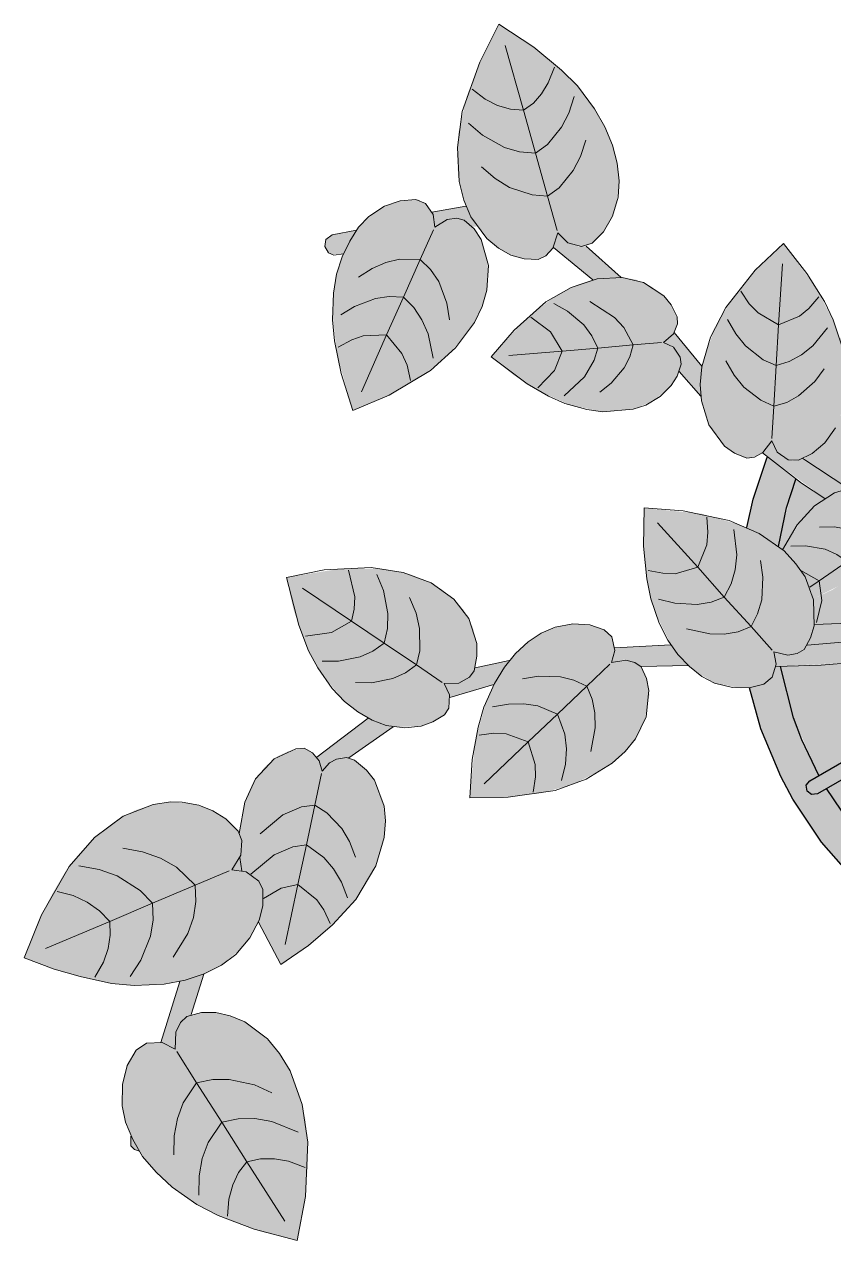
# Model space of a CAD drawing. Header units: centimetres. Extents: x 0 to 879, y -664 to 265.
# Drawn here: x 287.7 to 311.23, y -593.14 to -557.78 of the extents above; entities that cross this region are included whole.
import ezdxf

# ---------------------------------------------------------------- set-up
doc = ezdxf.new("R2010")
doc.units = ezdxf.units.CM
for name, color, linetype, lineweight, true_color in [('VEG-HOJAS', 117, 'Continuous', 18, 0x2e5e38), ('VEG-MACETA', 25, 'Continuous', 25, 0x745440), ('VEG-NERVIOS', 115, 'Continuous', 9, 0x528c5c)]:
    doc.layers.add(name, color=color, linetype=linetype, lineweight=lineweight, true_color=true_color)
doc.layers.add('VEG-RELLENO', color=253, linetype='Continuous', true_color=0x96c896)

# ---------------------------------------------------------------- blocks, each defined once
blk = doc.blocks.new('VEG_Pothos_colgante_PLANTA')
at = {"layer": 'VEG-RELLENO', "true_color": 0x65995e}
h = blk.add_hatch(color=83, dxfattribs=at)
h.dxf.hatch_style = 1
h.paths.add_polyline_path([(-18.5, 16.78), (-17.63, 16.22), (-17.02, 15.74), (-16.68, 15.45), (-16.52, 15.3), (-16.37, 15.15), (-16.09, 14.83), (-15.61, 14.15), (-15.33, 13.62), (-15.14, 13.09), (-15.03, 12.56), (-15.01, 12.07), (-15.11, 11.47), (-15.31, 10.97), (-15.54, 10.65), (-15.87, 10.37), (-16.1, 10.32), (-16.5, 10.43), (-16.79, 10.72), (-16.93, 10.27), (-17.2, 10.01), (-17.44, 9.93), (-17.9, 9.99), (-18.28, 10.13), (-18.62, 10.36), (-18.96, 10.66), (-19.39, 11.34), (-19.58, 11.84), (-19.69, 12.4), (-19.72, 12.99), (-19.68, 13.62), (-19.44, 14.68), (-18.99, 15.84)])
h.paths.add_polyline_path([(-16.63, 15.4), (-16.69, 14.75), (-16.66, 13.94), (-16.53, 13.14), (-16.28, 12.35), (-16.17, 13.17), (-16.2, 13.98), (-16.41, 15.12), (-16.44, 15.22)], flags=0)
at = {"layer": 'VEG-RELLENO', "true_color": 0xced696}
h = blk.add_hatch(color=71, dxfattribs=at)
h.dxf.hatch_style = 1
h.paths.add_polyline_path([(-16.28, 12.35), (-16.53, 13.14), (-16.66, 13.94), (-16.69, 14.75), (-16.63, 15.4), (-16.44, 15.22), (-16.41, 15.12), (-16.2, 13.98), (-16.17, 13.17)])
at = {"layer": 'VEG-RELLENO', "true_color": 0x5e8f58}
h = blk.add_hatch(color=83, dxfattribs=at)
h.dxf.hatch_style = 1
h.paths.add_polyline_path([(-22.75, 5.55), (-23.21, 7.18), (-23.34, 8.38), (-23.28, 9.15), (-23.17, 9.69), (-22.99, 10.18), (-22.76, 10.62), (-22.49, 10.99), (-22.05, 11.35), (-21.6, 11.59), (-21.25, 11.67), (-20.84, 11.68), (-20.64, 11.57), (-20.41, 11.25), (-20.37, 10.88), (-20.01, 11.11), (-19.66, 11.14), (-19.44, 11.05), (-19.15, 10.74), (-18.97, 10.41), (-18.8, 9.63), (-18.89, 8.89), (-19.06, 8.42), (-19.3, 7.96), (-20.04, 7.1), (-20.83, 6.49), (-21.84, 5.93)])
h.paths.add_polyline_path([(-20.85, 9.64), (-21.07, 8.91), (-21.17, 8.16), (-21.19, 7.41), (-21.08, 6.65), (-20.85, 7.38), (-20.75, 8.13), (-20.74, 8.88)], flags=0)
at = {"layer": 'VEG-RELLENO', "true_color": 0x87a96a}
h = blk.add_hatch(color=63, dxfattribs=at)
h.dxf.hatch_style = 1
h.paths.add_polyline_path([(-4.91, 1.28), (-6.11, 1.72), (-6.19, 1.97), (-6.33, 2.1), (-6.58, 2.2), (-6.89, 2.19), (-6.77, 2.43), (-6.76, 2.59), (-4.75, 1.84), (-4.63, 1.72), (-4.59, 1.55), (-4.69, 1.35)])
h.paths.add_polyline_path([(-9.03, 3), (-10.84, 4.32), (-10.57, 4.67), (-10.44, 4.38), (-10.22, 4.18), (-9.95, 4.09), (-9.67, 4.16), (-8.36, 3.3)])
h.paths.add_polyline_path([(-12.63, 5.97), (-13.26, 6.69), (-13.2, 6.97), (-13.29, 7.21), (-13.47, 7.42), (-13.72, 7.53), (-13.41, 7.82), (-12.6, 6.84)])
h.paths.add_polyline_path([(-15.77, 9.35), (-16.92, 10.29), (-16.79, 10.72), (-16.45, 10.41), (-16.18, 10.32), (-15.97, 10.33), (-14.95, 9.42)])
h.paths.add_polyline_path([(-19.28, 10.9), (-19.51, 11.09), (-19.73, 11.14), (-20.06, 11.09), (-20.37, 10.88), (-20.45, 11.32), (-19.46, 11.49), (-19.15, 10.9)])
h.paths.add_polyline_path([(-23.02, 10.11), (-23.38, 10.1), (-23.52, 10.21), (-23.57, 10.4), (-23.5, 10.56), (-23.35, 10.66), (-22.64, 10.8)])
at = {"layer": 'VEG-RELLENO', "true_color": 0xe08e66}
h = blk.add_hatch(color=11, dxfattribs=at)
h.dxf.hatch_style = 1
h.paths.add_polyline_path([(10.89, -3.7), (10.31, -5.09), (9.96, -5.75), (8.99, -7.16), (8.43, -6.26), (8.98, -5.44), (9.32, -5.62), (9.45, -5.6), (9.55, -5.49), (9.53, -5.27), (9.2, -5.06), (9.7, -4.02), (10.08, -2.92), (11.1, -3.02)])
h.paths.add_polyline_path([(8.2, -8.06), (7.97, -8), (8.42, -7.83)])
h.paths.add_polyline_path([(5.09, -10.31), (3.7, -10.89), (2.24, -11.28), (0.75, -11.48), (-0.25, -11.49), (-0.11, -10.96), (-0.1, -10.5), (1.37, -10.41), (2.05, -10.3), (3.38, -9.94), (4.64, -9.42), (5.25, -9.09), (6.29, -8.4), (5.95, -8.72), (5.72, -9.11), (5.59, -9.58), (5.57, -10.06)])
h.paths.add_polyline_path([(-4.72, -10.48), (-6.39, -9.56), (-7.58, -8.65), (-8.65, -7.58), (-9.56, -6.39), (-9.96, -5.75), (-10.62, -4.4), (-10.89, -3.7), (-11.22, -2.51), (-10.89, -2.43), (-10.66, -2.31), (-10.53, -2.13), (-10.45, -1.89), (-10.32, -1.89), (-9.94, -3.38), (-9.7, -4.02), (-9.2, -5.06), (-9.53, -5.27), (-9.57, -5.39), (-9.54, -5.51), (-9.45, -5.6), (-9.32, -5.62), (-8.98, -5.44), (-8.33, -6.39), (-7.89, -6.92), (-6.92, -7.89), (-5.83, -8.73), (-5.25, -9.09), (-4.2, -9.62)])
h.paths.add_polyline_path([(-11.29, 2.15), (-11.11, 2.98), (-10.7, 4.2), (-9.87, 3.56), (-10.14, 2.72), (-10.37, 1.6)])
h.paths.add_polyline_path([(-8.59, 7.64), (-7.58, 8.65), (-6.39, 9.56), (-5.75, 9.96), (-4.53, 10.56), (-4.29, 10.18), (-4.08, 10.08), (-3.82, 10.05), (-3.75, 9.8), (-5.25, 9.09), (-6.39, 8.33), (-7.42, 7.42), (-8.41, 6.28), (-8.44, 6.91)])
h.paths.add_polyline_path([(0, 11.5), (1.5, 11.4), (2.98, 11.11), (3.7, 10.89), (5.09, 10.31), (5.87, 9.88), (6.12, 9.66), (5.7, 8.82), (4.64, 9.42), (3.38, 9.94), (2.05, 10.3), (1.37, 10.41), (0.22, 10.49), (0.21, 10.86), (0.06, 11.01), (-0.08, 11), (-0.19, 10.9), (-0.22, 10.49), (-0.51, 10.48)])
h.paths.add_polyline_path([(7.75, 8.49), (8.65, 7.58), (9.56, 6.39), (10.31, 5.09), (10.62, 4.4), (11.07, 3.12), (10.9, 2.39), (10.95, 1.76), (11.16, 1.23), (11.44, 0.89), (11.07, 0.8), (10.44, 1.08), (10.3, 2.05), (9.94, 3.38), (9.7, 4.02), (9.09, 5.25), (8.73, 5.83), (7.89, 6.92), (6.92, 7.89), (6.19, 8.47), (6.4, 8.88), (6.66, 8.67), (7.01, 8.53), (7.42, 8.47)])
at = {"layer": 'VEG-RELLENO', "true_color": 0xeadcc2}
h = blk.add_hatch(color=254, dxfattribs=at)
h.dxf.hatch_style = 1
h.paths.add_polyline_path([(9.5, -5.23), (9.57, -5.39), (9.53, -5.53), (9.39, -5.62), (9.24, -5.59), (0.9, -0.78), (1.12, -0.39)])
h.paths.add_polyline_path([(0, -0.25), (-0.46, -0.52), (-0.61, -0.35), (-0.68, -0.14), (-0.22, 0.13), (-0.22, 0.66), (0, 0.7), (0.22, 0.66), (0.22, 0.13), (0.68, -0.14), (0.61, -0.35), (0.46, -0.52)])
h.paths.add_polyline_path([(-9.24, -5.59), (-9.41, -5.61), (-9.54, -5.51), (-9.57, -5.34), (-9.46, -5.21), (-1.12, -0.39), (-0.9, -0.78)])
h.paths.add_polyline_path([(-0.22, 10.8), (-0.16, 10.96), (0, 11.02), (0.16, 10.96), (0.22, 10.8), (0.22, 1.17), (-0.22, 1.17)])
at = {"layer": 'VEG-RELLENO', "true_color": 0x6ca464}
h = blk.add_hatch(color=83, dxfattribs=at)
h.dxf.hatch_style = 1
h.paths.add_polyline_path([(-10.23, 10.41), (-9.25, 9.07), (-8.71, 8.01), (-8.5, 7.28), (-8.42, 6.74), (-8.41, 6.22), (-8.48, 5.73), (-8.6, 5.3), (-8.87, 4.81), (-9.2, 4.44), (-9.5, 4.24), (-9.87, 4.09), (-10.09, 4.12), (-10.41, 4.34), (-10.57, 4.67), (-10.83, 4.33), (-11.14, 4.18), (-11.37, 4.18), (-11.75, 4.37), (-12.03, 4.61), (-12.46, 5.27), (-12.63, 5.98), (-12.64, 6.48), (-12.57, 6.99), (-12.19, 8.04), (-11.67, 8.88), (-10.94, 9.75)])
h.paths.add_polyline_path([(-10.13, 5.95), (-10.08, 6.71), (-10.15, 7.45), (-10.31, 8.17), (-10.59, 8.88), (-10.64, 8.12), (-10.56, 7.38), (-10.41, 6.66)], flags=0)
at = {"layer": 'VEG-RELLENO', "true_color": 0x7a5e4a}
h = blk.add_hatch(color=35, dxfattribs=at)
h.dxf.hatch_style = 1
h.paths.add_polyline_path([(10.08, -2.92), (9.7, -4.02), (9.2, -5.06), (6.89, -3.73), (6.65, -2.95), (7.18, -2.69), (6.74, -1.78), (6.26, -1.01), (6.88, -0.78), (7.34, -0.41), (8.08, -0.35), (8, -0.68), (8, -1.01), (8.07, -1.34), (8.27, -1.77), (8.59, -2.17), (9.05, -2.52), (9.45, -2.72)])
h.paths.add_polyline_path([(8.98, -5.44), (8.43, -6.26), (7.81, -5.5), (7.15, -4.95), (7.04, -4.32)])
h.paths.add_polyline_path([(5.83, -8.73), (4.64, -9.42), (4.02, -9.7), (2.72, -10.14), (1.37, -10.41), (-0.1, -10.5), (-0.18, -10.09), (-0.3, -9.81), (-0.48, -9.66), (-0.81, -9.56), (-0.68, -8.16), (0.31, -7.26), (0.82, -7.46), (1.43, -7.61), (2.14, -7.7), (2.88, -7.72), (2.85, -6.96), (2.66, -5.92), (2.46, -5.35), (2.17, -4.79), (3.33, -5.18), (3.95, -6.04), (3.72, -6.29), (3.67, -6.51), (3.77, -7.01), (3.98, -7.41), (4.4, -7.86), (4.87, -8.12), (5.43, -8.31), (6.29, -8.4)])
h.paths.add_polyline_path([(-4.64, -9.42), (-5.83, -8.73), (-6.92, -7.89), (-7.89, -6.92), (-8.33, -6.39), (-8.98, -5.44), (-8.35, -5.07), (-8.24, -5.68), (-7.23, -5.42), (-5.88, -4.86), (-5.15, -4.35), (-4.69, -3.88), (-4.28, -3.22), (-4.1, -2.62), (-2.24, -1.55), (-2.7, -2.12), (-2.97, -2.77), (-3.11, -3.55), (-3.09, -4.38), (-2.9, -5.27), (-2.57, -6.15), (-1.88, -7.38), (-1.28, -8.2), (-1.34, -8.77), (-1.56, -8.65), (-1.9, -8.56), (-2.27, -8.53), (-2.65, -8.59), (-3.05, -8.71), (-3.44, -8.92), (-3.82, -9.22), (-4.2, -9.62)])
h.paths.add_polyline_path([(-9.2, -5.06), (-9.94, -3.38), (-10.32, -1.89), (-7.96, -1.75), (-8.21, -2.36), (-8.37, -3.05), (-8.43, -3.77), (-8.4, -4.6)])
h.paths.add_polyline_path([(-10.3, 2.05), (-9.87, 3.56), (-9.03, 3), (-9.43, 2.69), (-9.73, 2.35), (-10.26, 1.5), (-10.37, 1.6)])
h.paths.add_polyline_path([(-9.63, 4.17), (-9.2, 4.44), (-8.87, 4.81), (-8.55, 5.44), (-8.41, 6.28), (-7.42, 7.42), (-6.92, 7.89), (-5.83, 8.73), (-4.64, 9.42), (-3.75, 9.8), (-3.05, 7.59), (-3.52, 7.65), (-4.14, 7.66), (-5.49, 7.38), (-6.21, 7.12), (-6.04, 6.72), (-5.69, 6.04), (-5.25, 5.36), (-4.83, 4.9), (-4.36, 4.52), (-3.75, 4.21), (-3.03, 4.08), (-2.39, 4.19), (-2.13, 4.33), (-1.85, 4.56), (-1.33, 3.28), (-1.14, 3.15), (-0.91, 3.19), (-0.79, 3.35), (-0.79, 3.53), (-1.57, 5.45), (-1.42, 5.58), (-1.34, 5.74), (-1.35, 6.07), (-1.42, 6.35), (-1.61, 6.71), (-1.83, 6.97), (-2.32, 7.32), (-2.95, 9.23), (-2.37, 9.2), (-1.75, 9.38), (-1.13, 9.77), (-0.51, 10.48), (-0.22, 10.49), (-0.22, 1.17), (-0.6, 1.04), (-0.85, 0.85), (-1.04, 0.6), (-1.16, 0.31), (-1.2, 0), (-1.12, -0.39), (-4.09, -2.11), (-4.21, -1.63), (-4.41, -1.27), (-3.11, -1.07), (-2.99, -0.95), (-2.96, -0.8), (-3, -0.66), (-3.1, -0.56), (-3.3, -0.52), (-5.34, -0.8), (-5.47, -0.56), (-5.64, -0.44), (-6.23, -0.39), (-6.89, -0.61), (-7.22, -0.82), (-7.5, -1.09), (-9.54, -1.27), (-9.33, -0.67), (-8.58, -0.64), (-7.95, -0.51), (-7.38, -0.3), (-6.8, 0.08), (-6.45, 0.45), (-6.22, 0.86), (-6.1, 1.26), (-6.11, 1.72), (-4.91, 1.28), (-4.67, 1.37), (-4.59, 1.58), (-4.64, 1.75), (-4.75, 1.84), (-6.76, 2.59), (-6.85, 2.94), (-7.2, 3.19), (-7.71, 3.33), (-8.36, 3.3), (-9.36, 3.93)])
h.paths.add_polyline_path([(0.22, 10.49), (2.05, 10.3), (3.38, 9.94), (4.64, 9.42), (5.7, 8.82), (4.88, 7.37), (4.63, 7.86), (4.34, 8.26), (3.6, 9.01), (2.38, 9.76), (1.45, 10.17), (1.18, 9.3), (0.99, 8.26), (0.95, 7.52), (1.02, 6.8), (1.19, 6.16), (1.55, 5.47), (1.92, 5.05), (2.44, 4.72), (1.58, 4.25), (0.98, 3.73), (0.58, 3.14), (0.34, 2.52), (0.28, 1.9), (0.41, 1.29), (0.61, 1.09), (0.91, 0.94), (1.45, 0.93), (1.26, 0.49), (1.28, -0.05), (1.21, -0.45), (1.12, -0.39), (1.2, 0), (1.16, 0.31), (1.04, 0.6), (0.85, 0.85), (0.6, 1.04), (0.22, 1.17)])
h.paths.add_polyline_path([(6.19, 8.47), (7.42, 7.42), (7.89, 6.92), (8.73, 5.83), (9.09, 5.25), (9.7, 4.02), (10.14, 2.72), (10.44, 1.08), (9.82, 1.16), (9.17, 1.02), (8.73, 0.7), (8.66, 0.32), (7.82, 0.22), (8.09, 0.8), (8.29, 1.47), (8.4, 2.41), (8.41, 3.3), (8.38, 3.8), (7.32, 3.71), (7.53, 4.83), (6.34, 5.06), (4.59, 5.16), (4.81, 5.39), (5, 5.78), (5.08, 6.55)])
h.paths.add_polyline_path([(0.86, -0.97), (0.06, -1.35), (-0.21, -1.7), (-0.36, -1.34), (-0.64, -1.09), (-0.97, -0.95), (-1.28, -0.99), (-0.9, -0.78), (-0.6, -1.04), (-0.31, -1.16), (0, -1.2), (0.31, -1.16), (0.6, -1.04), (0.9, -0.78), (0.99, -0.83)])
h.paths.add_polyline_path([(0.49, 0.49), (0.68, 0.18), (0.68, -0.14), (0.22, 0.13), (0.22, 0.66)])
h.paths.add_polyline_path([(-0.49, 0.49), (-0.22, 0.66), (-0.22, 0.13), (-0.68, -0.14), (-0.68, 0.18)])
h.paths.add_polyline_path([(-0.18, -0.68), (-0.46, -0.52), (0, -0.25), (0.46, -0.52), (0.18, -0.68)])
at = {"layer": 'VEG-RELLENO', "true_color": 0xced696}
h = blk.add_hatch(color=71, dxfattribs=at)
h.dxf.hatch_style = 1
h.paths.add_polyline_path([(-20.85, 9.64), (-20.74, 8.88), (-20.75, 8.13), (-20.85, 7.38), (-21.08, 6.65), (-21.19, 7.41), (-21.17, 8.16), (-21.07, 8.91)])
at = {"layer": 'VEG-RELLENO', "true_color": 0x63965c}
h = blk.add_hatch(color=83, dxfattribs=at)
h.dxf.hatch_style = 1
h.paths.add_polyline_path([(-18.73, 7.11), (-17.7, 8.24), (-16.85, 8.89), (-16.25, 9.2), (-15.8, 9.35), (-14.92, 9.42), (-14.53, 9.36), (-14.07, 9.16), (-13.71, 8.89), (-13.49, 8.63), (-13.32, 8.28), (-13.31, 8.07), (-13.46, 7.73), (-13.72, 7.53), (-13.4, 7.35), (-13.23, 7.1), (-13.2, 6.9), (-13.32, 6.55), (-13.49, 6.28), (-14.01, 5.83), (-14.6, 5.59), (-15.48, 5.51), (-16.43, 5.71), (-17.38, 6.14), (-18.07, 6.58)])
h.paths.add_polyline_path([(-14.86, 7.5), (-15.49, 7.72), (-16.13, 7.83), (-16.77, 7.87), (-17.43, 7.8), (-16.81, 7.58), (-16.17, 7.47), (-15.52, 7.43)], flags=0)
at = {"layer": 'VEG-RELLENO', "true_color": 0xced696}
h = blk.add_hatch(color=71, dxfattribs=at)
h.dxf.hatch_style = 1
h.paths.add_polyline_path([(-10.13, 5.95), (-10.41, 6.66), (-10.56, 7.38), (-10.64, 8.12), (-10.59, 8.88), (-10.31, 8.17), (-10.15, 7.45), (-10.08, 6.71)])
h = blk.add_hatch(color=71, dxfattribs=at)
h.dxf.hatch_style = 1
h.paths.add_polyline_path([(-15.04, 7.46), (-16.17, 7.47), (-16.81, 7.58), (-17.43, 7.8), (-16.77, 7.87), (-16.13, 7.83), (-15.49, 7.72), (-14.86, 7.5)])
at = {"layer": 'VEG-RELLENO', "true_color": 0x65995e}
h = blk.add_hatch(color=83, dxfattribs=at)
h.dxf.hatch_style = 1
h.paths.add_polyline_path([(-10.26, 1.5), (-9.64, 2.47), (-9.1, 2.96), (-8.51, 3.26), (-7.81, 3.34), (-7.3, 3.23), (-6.85, 2.94), (-6.76, 2.52), (-6.89, 2.19), (-6.58, 2.2), (-6.23, 2.02), (-6.12, 1.76), (-6.09, 1.36), (-6.18, 0.96), (-6.38, 0.55), (-6.7, 0.17), (-7.13, -0.16), (-7.52, -0.36), (-8.11, -0.55), (-8.74, -0.66), (-9.33, -0.67), (-9.36, 0.08), (-8.81, 0.34), (-8.27, 0.67), (-7.58, 1.29), (-8.44, 0.95), (-9.41, 0.27), (-9.68, 0.85)])
at = {"layer": 'VEG-RELLENO', "true_color": 0x689e61}
h = blk.add_hatch(color=83, dxfattribs=at)
h.dxf.hatch_style = 1
h.paths.add_polyline_path([(-14.28, 2.72), (-12.6, 2.55), (-11.46, 2.22), (-10.78, 1.88), (-10.34, 1.58), (-9.98, 1.23), (-9.68, 0.85), (-9.47, 0.46), (-9.33, -0.08), (-9.32, -0.59), (-9.4, -0.95), (-9.58, -1.33), (-9.76, -1.48), (-10.16, -1.57), (-10.51, -1.46), (-10.45, -1.88), (-10.56, -2.2), (-10.72, -2.36), (-11.11, -2.49), (-11.47, -2.52), (-12.23, -2.37), (-12.84, -2), (-13.19, -1.66), (-13.5, -1.26), (-13.98, -0.28), (-14.13, 0.27), (-14.23, 0.86), (-14.3, 1.77)])
h.paths.add_polyline_path([(-11.07, -0.25), (-11.23, 0.48), (-11.51, 1.15), (-11.85, 1.79), (-12.31, 2.38), (-12.15, 1.65), (-11.87, 0.98), (-11.52, 0.34)], flags=0)
at = {"layer": 'VEG-RELLENO', "true_color": 0xced696}
h = blk.add_hatch(color=71, dxfattribs=at)
h.dxf.hatch_style = 1
h.paths.add_polyline_path([(-11.07, -0.25), (-11.52, 0.34), (-11.87, 0.98), (-12.15, 1.65), (-12.31, 2.38), (-11.85, 1.79), (-11.51, 1.15), (-11.23, 0.48)])
h = blk.add_hatch(color=71, dxfattribs=at)
h.dxf.hatch_style = 1
h.paths.add_polyline_path([(-7.58, 1.29), (-8.53, 0.5), (-9.36, 0.08), (-9.41, 0.27), (-8.71, 0.79), (-8.18, 1.08)])
at = {"layer": 'VEG-RELLENO', "true_color": 0x669b5f}
h = blk.add_hatch(color=83, dxfattribs=at)
h.dxf.hatch_style = 1
h.paths.add_polyline_path([(-24.68, 0.7), (-23.02, 0.97), (-21.84, 0.95), (-21.11, 0.8), (-20.62, 0.61), (-20.19, 0.37), (-19.81, 0.07), (-19.52, -0.25), (-19.27, -0.73), (-19.14, -1.22), (-19.14, -1.59), (-19.22, -2.01), (-19.36, -2.2), (-19.72, -2.39), (-20.09, -2.38), (-19.93, -2.76), (-19.96, -3.1), (-20.08, -3.29), (-20.42, -3.5), (-20.76, -3.62), (-21.51, -3.65), (-22.19, -3.45), (-22.6, -3.21), (-22.99, -2.91), (-23.67, -2.08), (-23.96, -1.6), (-24.19, -1.06), (-24.48, -0.21)])
h.paths.add_polyline_path([(-21.27, -1.89), (-21.58, -1.23), (-21.97, -0.64), (-22.44, -0.09), (-22.99, 0.38), (-22.69, -0.28), (-22.29, -0.88), (-21.83, -1.42)], flags=0)
at = {"layer": 'VEG-RELLENO', "true_color": 0xced696}
h = blk.add_hatch(color=71, dxfattribs=at)
h.dxf.hatch_style = 1
h.paths.add_polyline_path([(-21.27, -1.89), (-21.83, -1.42), (-22.29, -0.88), (-22.69, -0.28), (-22.99, 0.38), (-22.44, -0.09), (-21.97, -0.64), (-21.58, -1.23)])
at = {"layer": 'VEG-RELLENO', "true_color": 0x87a96a}
h = blk.add_hatch(color=63, dxfattribs=at)
h.dxf.hatch_style = 1
h.paths.add_polyline_path([(-4.41, -1.27), (-4.59, -1.12), (-4.79, -1.07), (-5.07, -1.09), (-5.33, -1.23), (-5.34, -0.8), (-3.27, -0.51), (-3.1, -0.56), (-2.99, -0.69), (-2.98, -0.92), (-3.14, -1.09)])
h.paths.add_polyline_path([(-7.96, -1.75), (-10.45, -1.89), (-10.51, -1.46), (-10.1, -1.56), (-9.76, -1.48), (-9.54, -1.27), (-7.5, -1.09)])
h.paths.add_polyline_path([(-13, -1.86), (-14.37, -1.89), (-14.55, -1.77), (-14.87, -1.69), (-15.23, -1.77), (-15.14, -1.35), (-13.5, -1.26)])
h.paths.add_polyline_path([(-18.65, -2.41), (-19.93, -2.79), (-20.09, -2.38), (-19.67, -2.37), (-19.36, -2.2), (-19.19, -1.93), (-18.2, -1.71)])
h.paths.add_polyline_path([(-21.58, -3.64), (-22.87, -4.54), (-23.08, -4.54), (-23.39, -4.66), (-23.64, -4.93), (-23.8, -4.52), (-22.3, -3.39)])
h.paths.add_polyline_path([(-27.08, -10.83), (-27.45, -12.01), (-27.71, -12.17), (-27.9, -12.52), (-27.91, -13.01), (-28.33, -12.82), (-27.78, -11.05)])
h.paths.add_polyline_path([(-28.97, -15.98), (-29.1, -15.93), (-29.2, -15.82), (-29.2, -15.54)])
h.paths.add_polyline_path([(-26.27, -7.8), (-26.03, -7.44), (-25.98, -7.83)])
at = {"layer": 'VEG-RELLENO', "true_color": 0x61935a}
h = blk.add_hatch(color=83, dxfattribs=at)
h.dxf.hatch_style = 1
h.paths.add_polyline_path([(-19.35, -5.71), (-19.19, -4.05), (-18.87, -2.9), (-18.54, -2.21), (-18.24, -1.77), (-17.9, -1.39), (-17.52, -1.08), (-17.14, -0.85), (-16.61, -0.68), (-16.11, -0.65), (-15.75, -0.71), (-15.37, -0.86), (-15.22, -1.03), (-15.13, -1.42), (-15.23, -1.77), (-14.81, -1.7), (-14.49, -1.8), (-14.32, -1.96), (-14.18, -2.35), (-14.13, -2.72), (-14.27, -3.48), (-14.62, -4.12), (-14.95, -4.48), (-15.34, -4.8), (-16.33, -5.31), (-17.27, -5.57), (-18.39, -5.71)])
h.paths.add_polyline_path([(-15.67, -3.18), (-16.35, -3.51), (-16.95, -3.93), (-17.5, -4.42), (-17.98, -5), (-17.3, -4.68), (-16.7, -4.25), (-16.15, -3.77)], flags=0)
at = {"layer": 'VEG-RELLENO', "true_color": 0xced696}
h = blk.add_hatch(color=71, dxfattribs=at)
h.dxf.hatch_style = 1
h.paths.add_polyline_path([(-15.67, -3.18), (-16.15, -3.77), (-16.7, -4.25), (-17.3, -4.68), (-17.98, -5), (-17.5, -4.42), (-16.95, -3.93), (-16.35, -3.51)])
at = {"layer": 'VEG-RELLENO', "true_color": 0x6da565}
h = blk.add_hatch(color=83, dxfattribs=at)
h.dxf.hatch_style = 1
h.paths.add_polyline_path([(-24.84, -10.55), (-25.49, -9.32), (-25.36, -8.72), (-25.39, -8.28), (-25.6, -8.02), (-25.98, -7.83), (-26.03, -7.44), (-25.98, -7.04), (-26.05, -6.66), (-25.84, -5.68), (-25.65, -5.27), (-25.32, -4.82), (-24.94, -4.5), (-24.62, -4.35), (-24.23, -4.26), (-24.03, -4.31), (-23.75, -4.58), (-23.64, -4.93), (-23.34, -4.63), (-23.01, -4.53), (-22.78, -4.57), (-22.44, -4.81), (-22.19, -5.09), (-21.87, -5.81), (-21.8, -6.54), (-21.87, -7.03), (-22.02, -7.52), (-22.55, -8.5), (-23.19, -9.25), (-24.04, -10)])
h.paths.add_polyline_path([(-23.6, -6.27), (-23.87, -6.98), (-24.01, -7.71), (-24.07, -8.45), (-24.01, -9.21), (-23.75, -8.5), (-23.6, -7.77), (-23.54, -7.03)], flags=0)
at = {"layer": 'VEG-RELLENO', "true_color": 0x65995e}
h = blk.add_hatch(color=83, dxfattribs=at)
h.dxf.hatch_style = 1
h.paths.add_polyline_path([(-32.3, -10.36), (-31.89, -9.28), (-31.5, -8.52), (-31.13, -7.89), (-30.72, -7.35), (-30.1, -6.72), (-29.6, -6.34), (-29.08, -6.07), (-28.55, -5.9), (-28.04, -5.82), (-27.39, -5.88), (-26.82, -6.08), (-26.44, -6.32), (-26.08, -6.68), (-25.98, -6.95), (-26.03, -7.44), (-26.27, -7.8), (-25.79, -7.89), (-25.48, -8.13), (-25.37, -8.37), (-25.37, -8.85), (-25.47, -9.26), (-25.66, -9.65), (-25.93, -10.03), (-26.57, -10.57), (-27.07, -10.82), (-27.62, -11.01), (-28.23, -11.12), (-28.89, -11.16), (-29.55, -11.13), (-30.24, -11.01), (-31.27, -10.74)])
h.paths.add_polyline_path([(-27.84, -7.9), (-28.67, -8.15), (-29.43, -8.52), (-30.14, -8.97), (-30.79, -9.55), (-29.96, -9.3), (-29.2, -8.93), (-28.49, -8.48)], flags=0)
at = {"layer": 'VEG-RELLENO', "true_color": 0xced696}
h = blk.add_hatch(color=71, dxfattribs=at)
h.dxf.hatch_style = 1
h.paths.add_polyline_path([(-23.6, -6.27), (-23.54, -7.03), (-23.6, -7.77), (-23.75, -8.5), (-24.01, -9.21), (-24.07, -8.45), (-24.01, -7.71), (-23.87, -6.98)])
h = blk.add_hatch(color=71, dxfattribs=at)
h.dxf.hatch_style = 1
h.paths.add_polyline_path([(-27.84, -7.9), (-28.49, -8.48), (-29.2, -8.93), (-29.96, -9.3), (-30.79, -9.55), (-30.14, -8.97), (-29.43, -8.52), (-28.67, -8.15)])
at = {"layer": 'VEG-RELLENO', "true_color": 0x609259}
h = blk.add_hatch(color=83, dxfattribs=at)
h.dxf.hatch_style = 1
h.paths.add_polyline_path([(-24.37, -18.58), (-25.44, -18.31), (-26.23, -18.03), (-26.88, -17.75), (-27.46, -17.41), (-28.17, -16.88), (-28.61, -16.44), (-28.96, -15.97), (-29.23, -15.47), (-29.4, -14.98), (-29.47, -14.34), (-29.4, -13.76), (-29.25, -13.36), (-28.98, -12.97), (-28.75, -12.84), (-28.29, -12.82), (-27.91, -13.01), (-27.9, -12.52), (-27.71, -12.17), (-27.49, -12.02), (-27.02, -11.94), (-26.59, -11.97), (-26.18, -12.09), (-25.75, -12.3), (-25.11, -12.85), (-24.77, -13.3), (-24.49, -13.82), (-24.28, -14.41), (-24.13, -15.05), (-24.06, -15.72), (-24.06, -16.42), (-24.15, -17.49)])
h.paths.add_polyline_path([(-26.34, -13.79), (-26.31, -14.66), (-26.14, -15.5), (-25.88, -16.31), (-25.48, -17.08), (-25.51, -16.21), (-25.68, -15.37), (-25.94, -14.56)], flags=0)
at = {"layer": 'VEG-RELLENO', "true_color": 0xced696}
h = blk.add_hatch(color=71, dxfattribs=at)
h.dxf.hatch_style = 1
h.paths.add_polyline_path([(-26.34, -13.79), (-25.94, -14.56), (-25.68, -15.37), (-25.51, -16.21), (-25.48, -17.08), (-25.88, -16.31), (-26.14, -15.5), (-26.31, -14.66)])
at = {"layer": 'VEG-HOJAS'}
for points in [[(-18.5, 16.78), (-17.49, 16.12), (-16.68, 15.45), (-16.22, 14.99), (-15.72, 14.32), (-15.42, 13.8), (-15.2, 13.27), (-15.06, 12.74), (-15.01, 12.23), (-15.04, 11.76), (-15.2, 11.2), (-15.46, 10.75), (-15.79, 10.42), (-16.1, 10.32), (-16.5, 10.43), (-16.79, 10.72), (-16.93, 10.27), (-17.14, 10.05), (-17.36, 9.94), (-17.77, 9.96), (-18.16, 10.07), (-18.51, 10.27), (-18.85, 10.55), (-19.32, 11.18), (-19.52, 11.67), (-19.66, 12.21), (-19.71, 13.2), (-19.57, 14.25), (-19.06, 15.68)], [(-22.75, 5.55), (-23.09, 6.63), (-23.28, 7.58), (-23.34, 8.19), (-23.31, 8.96), (-23.22, 9.52), (-23.06, 10.02), (-22.84, 10.48), (-22.58, 10.88), (-22.28, 11.19), (-21.83, 11.49), (-21.37, 11.65), (-20.92, 11.69), (-20.64, 11.57), (-20.41, 11.25), (-20.37, 10.88), (-20.01, 11.11), (-19.73, 11.14), (-19.51, 11.09), (-19.22, 10.83), (-19.02, 10.52), (-18.81, 9.77), (-18.85, 9.05), (-18.99, 8.58), (-19.21, 8.11), (-19.76, 7.38), (-20.49, 6.72), (-21.69, 6)], [(-18.73, 7.11), (-18.06, 7.89), (-17.14, 8.71), (-16.4, 9.13), (-15.65, 9.38), (-14.92, 9.42), (-14.3, 9.27), (-13.71, 8.89), (-13.49, 8.63), (-13.32, 8.28), (-13.31, 8.07), (-13.43, 7.78), (-13.72, 7.53), (-13.43, 7.39), (-13.23, 7.1), (-13.2, 6.9), (-13.32, 6.55), (-13.49, 6.28), (-13.81, 5.96), (-14.23, 5.71), (-14.6, 5.59), (-15.48, 5.51), (-15.95, 5.58), (-16.59, 5.76), (-17.06, 5.97), (-17.68, 6.33)], [(-14.28, 2.72), (-13.15, 2.64), (-11.81, 2.36), (-10.94, 1.98), (-10.21, 1.47), (-9.87, 1.1), (-9.6, 0.72), (-9.36, 0.05), (-9.34, -0.71), (-9.44, -1.06), (-9.63, -1.39), (-9.83, -1.51), (-10.1, -1.56), (-10.51, -1.46), (-10.44, -1.82), (-10.56, -2.2), (-10.8, -2.4), (-11.23, -2.51), (-11.71, -2.5), (-12.23, -2.37), (-12.6, -2.18), (-12.96, -1.89), (-13.3, -1.54), (-13.59, -1.12), (-13.84, -0.63), (-14.09, 0.08), (-14.2, 0.66), (-14.3, 1.61)], [(-24.68, 0.7), (-23.58, 0.92), (-22.22, 0.99), (-21.29, 0.84), (-20.47, 0.54), (-19.81, 0.07), (-19.38, -0.49), (-19.14, -1.22), (-19.14, -1.59), (-19.22, -2.01), (-19.36, -2.2), (-19.67, -2.37), (-20.09, -2.38), (-19.94, -2.71), (-19.96, -3.1), (-20.08, -3.29), (-20.42, -3.5), (-20.76, -3.62), (-21.24, -3.67), (-21.78, -3.6), (-22.19, -3.45), (-22.6, -3.21), (-22.99, -2.91), (-23.35, -2.53), (-23.77, -1.93), (-24.04, -1.43), (-24.32, -0.69)], [(-19.35, -5.71), (-19.28, -4.59), (-19.11, -3.65), (-18.94, -3.07), (-18.63, -2.38), (-18.34, -1.91), (-18.02, -1.51), (-17.65, -1.17), (-17.27, -0.92), (-16.87, -0.75), (-16.35, -0.65), (-15.86, -0.68), (-15.44, -0.82), (-15.22, -1.03), (-15.13, -1.42), (-15.23, -1.77), (-14.81, -1.7), (-14.55, -1.77), (-14.37, -1.9), (-14.21, -2.24), (-14.14, -2.59), (-14.22, -3.35), (-14.53, -3.99), (-14.83, -4.36), (-15.21, -4.7), (-15.97, -5.16), (-16.87, -5.49), (-18.23, -5.69)], [(-32.3, -10.36), (-31.8, -9.11), (-31, -7.7), (-30.26, -6.86), (-29.43, -6.24), (-28.55, -5.9), (-28.04, -5.82), (-27.71, -5.83), (-27.23, -5.92), (-26.82, -6.08), (-26.44, -6.32), (-26.08, -6.68), (-25.98, -6.95), (-26.01, -7.37), (-26.27, -7.8), (-25.85, -7.86), (-25.48, -8.13), (-25.37, -8.37), (-25.37, -8.85), (-25.47, -9.26), (-25.74, -9.78), (-26.15, -10.26), (-26.57, -10.57), (-27.07, -10.82), (-27.62, -11.01), (-28.23, -11.12), (-29.11, -11.16), (-29.77, -11.1), (-30.68, -10.9), (-31.43, -10.69)], [(-24.37, -18.58), (-25.62, -18.25), (-26.66, -17.85), (-27.28, -17.53), (-28, -17.02), (-28.47, -16.59), (-28.86, -16.13), (-29.15, -15.64), (-29.36, -15.14), (-29.46, -14.66), (-29.45, -14.04), (-29.31, -13.49), (-29.05, -13.04), (-28.75, -12.84), (-28.29, -12.82), (-27.91, -13.01), (-27.9, -12.52), (-27.76, -12.24), (-27.58, -12.06), (-27.15, -11.95), (-26.73, -11.95), (-26.32, -12.04), (-25.89, -12.22), (-25.23, -12.71), (-24.88, -13.14), (-24.57, -13.64), (-24.22, -14.62), (-24.06, -15.72), (-24.13, -17.3)]]:
    blk.add_lwpolyline(points, close=True, dxfattribs=at)
for points in [[(-20.45, 11.32), (-19.46, 11.49)], [(-23.02, 10.11), (-23.3, 10.07), (-23.46, 10.14), (-23.56, 10.32), (-23.53, 10.52), (-23.35, 10.66), (-22.64, 10.8)], [(-15.77, 9.35), (-16.92, 10.29)], [(-15.97, 10.33), (-14.95, 9.42)], [(-8.72, 5.05), (-9.03, 4.61), (-9.4, 4.3), (-9.79, 4.11), (-10.09, 4.12), (-10.41, 4.34), (-10.57, 4.67), (-10.83, 4.33), (-11.07, 4.2), (-11.29, 4.17), (-11.65, 4.31), (-11.94, 4.52), (-12.4, 5.14), (-12.61, 5.83), (-12.65, 6.31), (-12.6, 6.82), (-12.35, 7.69), (-11.91, 8.55), (-11.05, 9.63), (-10.23, 10.41), (-9.55, 9.54), (-9.04, 8.72), (-8.78, 8.19), (-8.54, 7.46)], [(-13.41, 7.82), (-12.6, 6.84)], [(-12.63, 5.97), (-13.26, 6.69)], [(-9.03, 3), (-9.71, 3.44), (-10.84, 4.32)], [(-9.67, 4.16), (-8.36, 3.3)], [(-10.26, 1.5), (-9.83, 2.23), (-9.33, 2.78), (-8.75, 3.16), (-8.16, 3.33), (-7.5, 3.3), (-6.96, 3.04), (-6.82, 2.88), (-6.76, 2.63), (-6.77, 2.43), (-6.89, 2.19), (-6.53, 2.19), (-6.28, 2.06), (-6.16, 1.91), (-6.09, 1.47), (-6.18, 0.96), (-6.45, 0.45), (-6.8, 0.08), (-7.38, -0.3), (-7.95, -0.51), (-8.58, -0.64), (-9.33, -0.67)], [(-15.14, -1.35), (-13.5, -1.26)], [(-9.54, -1.27), (-7.5, -1.09)], [(-19.19, -1.93), (-18.2, -1.71)], [(-7.96, -1.75), (-9.13, -1.85), (-10.45, -1.89)], [(-13, -1.86), (-14.37, -1.89)], [(-18.65, -2.41), (-19.93, -2.79)], [(-23.8, -4.52), (-22.3, -3.39)], [(-21.58, -3.64), (-22.87, -4.54)], [(-26.05, -6.74), (-25.89, -5.83), (-25.58, -5.15), (-25.04, -4.57), (-24.41, -4.28), (-24.16, -4.26), (-23.92, -4.4), (-23.73, -4.63), (-23.64, -4.93), (-23.43, -4.69), (-23.22, -4.58), (-22.93, -4.53), (-22.7, -4.61), (-22.35, -4.9), (-22.12, -5.19), (-21.84, -5.95), (-21.8, -6.38), (-21.84, -6.86), (-22.08, -7.68), (-22.66, -8.66), (-23.34, -9.4), (-24.04, -10), (-24.84, -10.55), (-25.49, -9.32)], [(-25.98, -7.83), (-26.03, -7.44)], [(-27.08, -10.83), (-27.45, -12.01)], [(-28.33, -12.82), (-27.78, -11.05)], [(-28.95, -15.98), (-29.1, -15.93), (-29.2, -15.82), (-29.2, -15.54)]]:
    blk.add_lwpolyline(points, dxfattribs=at)
at = {"layer": 'VEG-MACETA'}
for points in [[(-11.29, 2.15), (-11.11, 2.98), (-10.7, 4.2)], [(-10.37, 1.6), (-10.14, 2.72), (-9.87, 3.56)], [(-0.9, -0.78), (-9.24, -5.59), (-9.41, -5.61), (-9.54, -5.51), (-9.57, -5.34), (-9.46, -5.21), (-1.12, -0.39)], [(-9.2, -5.06), (-9.7, -4.02), (-9.94, -3.38), (-10.32, -1.89)], [(-4.72, -10.48), (-5.75, -9.96), (-7, -9.12), (-8.13, -8.13), (-9.12, -7), (-9.96, -5.75), (-10.31, -5.09), (-10.89, -3.7), (-11.22, -2.51)], [(-4.2, -9.62), (-5.25, -9.09), (-5.83, -8.73), (-6.92, -7.89), (-7.89, -6.92), (-8.33, -6.39), (-8.98, -5.44)]]:
    blk.add_lwpolyline(points, dxfattribs=at)
at = {"layer": 'VEG-NERVIOS'}
for points in [[(-17.79, 14.28), (-18.32, 16.16)], [(-17.79, 14.28), (-17.5, 14.49), (-17.26, 14.76), (-17.07, 15.08), (-16.89, 15.53)], [(-17.79, 14.28), (-18.17, 14.31), (-18.54, 14.42), (-18.9, 14.6), (-19.28, 14.89)], [(-17.44, 13.03), (-17.09, 13.29), (-16.68, 13.79), (-16.47, 14.2), (-16.31, 14.68)], [(-17.44, 13.03), (-17.79, 14.28)], [(-17.44, 13.03), (-17.9, 13.07), (-18.34, 13.2), (-18.98, 13.56), (-19.39, 13.91)], [(-17.09, 11.78), (-16.75, 12.03), (-16.34, 12.53), (-16.13, 12.94), (-15.98, 13.41)], [(-17.09, 11.78), (-17.44, 13.03)], [(-17.09, 11.78), (-17.54, 11.82), (-18.19, 12.04), (-18.61, 12.3), (-19.01, 12.64)], [(-16.81, 10.79), (-17.09, 11.78)], [(-20.4, 10.81), (-20.79, 9.94)], [(-20.79, 9.94), (-21.39, 9.95), (-21.79, 9.86), (-22.19, 9.68), (-22.58, 9.43)], [(-20.79, 9.94), (-21.28, 8.85)], [(-20.79, 9.94), (-20.49, 9.65), (-20.25, 9.3), (-20.02, 8.67), (-19.94, 8.19)], [(-10.37, 8.04), (-10.26, 9.82)], [(-21.28, 8.85), (-21.69, 8.87), (-22.09, 8.81), (-22.7, 8.58), (-23.1, 8.33)], [(-21.28, 8.85), (-21.77, 7.75)], [(-21.28, 8.85), (-20.98, 8.55), (-20.74, 8.19), (-20.56, 7.78), (-20.41, 7.07)], [(-10.37, 8.04), (-10.97, 8.39), (-11.23, 8.65), (-11.47, 9.02)], [(-10.37, 8.04), (-9.76, 8.3), (-9.49, 8.52), (-9.2, 8.86)], [(-15.63, 7.37), (-15.8, 7.72), (-16.03, 8.04), (-16.51, 8.44), (-16.91, 8.66)], [(-14.6, 7.46), (-14.87, 7.97), (-15.14, 8.26), (-15.86, 8.72)], [(-16.66, 7.28), (-17, 7.84), (-17.57, 8.27)], [(-10.44, 6.86), (-10.82, 7.03), (-11.33, 7.43), (-11.61, 7.78), (-11.86, 8.2)], [(-10.44, 6.86), (-10.37, 8.04)], [(-10.44, 6.86), (-10.06, 6.98), (-9.71, 7.17), (-9.38, 7.43), (-8.95, 7.96)], [(-21.77, 7.75), (-22.45, 7.72), (-22.78, 7.61), (-23.18, 7.39)], [(-21.77, 7.75), (-22.5, 6.1)], [(-21.77, 7.75), (-21.32, 7.21), (-21.17, 6.87), (-21.07, 6.43)], [(-14.6, 7.46), (-15.63, 7.37)], [(-14.6, 7.46), (-14.7, 7.11), (-14.86, 6.79), (-15.24, 6.35), (-15.57, 6.09)], [(-13.78, 7.53), (-14.6, 7.46)], [(-16.66, 7.28), (-18.21, 7.15)], [(-16.66, 7.28), (-16.89, 6.72), (-17.37, 6.21)], [(-15.63, 7.37), (-16.66, 7.28)], [(-15.63, 7.37), (-15.73, 7.02), (-16.01, 6.53), (-16.61, 5.98)], [(-10.51, 5.68), (-10.89, 5.85), (-11.38, 6.23), (-11.66, 6.58), (-11.91, 7)], [(-10.51, 5.68), (-10.44, 6.86)], [(-10.51, 5.68), (-10.13, 5.79), (-9.79, 5.98), (-9.32, 6.4), (-9.05, 6.76)], [(-10.57, 4.74), (-10.51, 5.68)], [(-12.72, 1), (-13.89, 2.29)], [(-12.72, 1), (-12.46, 1.65), (-12.43, 2.02), (-12.46, 2.45)], [(-7.57, 1.71), (-7.87, 1.92), (-8.2, 2.07), (-8.76, 2.17), (-9.18, 2.16)], [(-11.95, 0.13), (-11.75, 0.51), (-11.63, 0.92), (-11.59, 1.36), (-11.67, 2.09)], [(-8.38, 1.16), (-8.68, 1.37), (-9.02, 1.52), (-9.59, 1.62), (-10.02, 1.61)], [(-11.17, -0.73), (-10.98, -0.36), (-10.86, 0.05), (-10.83, 0.71), (-10.9, 1.19)], [(-8.38, 1.16), (-9.19, 0.6)], [(-22.79, -0.57), (-22.71, -0.22), (-22.69, 0.14), (-22.88, 0.91)], [(-21.84, -1.21), (-21.74, -0.78), (-21.73, -0.35), (-21.86, 0.32), (-22.05, 0.79)], [(-12.72, 1), (-13.38, 0.81), (-13.74, 0.82), (-14.16, 0.9)], [(-11.95, 0.13), (-12.72, 1)], [(-9.19, 0.6), (-9.72, 0.9)], [(-22.79, -0.57), (-24.21, 0.39)], [(-9.19, 0.6), (-9.46, 0.42)], [(-9.19, 0.6), (-9.11, 0.03), (-9.27, -0.61)], [(-20.9, -1.84), (-20.8, -1.43), (-20.81, -0.78), (-20.91, -0.34), (-21.1, 0.12)], [(-11.95, 0.13), (-12.33, -0.02), (-12.74, -0.09), (-13.39, -0.05), (-13.86, 0.07)], [(-11.17, -0.73), (-11.95, 0.13)], [(-22.79, -0.57), (-23.37, -0.9), (-24.13, -1.01)], [(-21.84, -1.21), (-22.79, -0.57)], [(-11.17, -0.73), (-11.55, -0.88), (-11.95, -0.95), (-12.37, -0.94), (-13.05, -0.79)], [(-10.56, -1.41), (-11.17, -0.73)], [(-21.84, -1.21), (-22.17, -1.44), (-22.54, -1.61), (-23.17, -1.73), (-23.64, -1.73)], [(-20.9, -1.84), (-21.84, -1.21)], [(-20.9, -1.84), (-21.22, -2.07), (-21.59, -2.24), (-22.21, -2.36), (-22.67, -2.35)], [(-20.15, -2.35), (-20.9, -1.84)], [(-15.28, -1.82), (-15.95, -2.46)], [(-15.95, -2.46), (-16.32, -2.29), (-16.71, -2.19), (-17.35, -2.17), (-17.82, -2.25)], [(-15.95, -2.46), (-16.8, -3.27)], [(-15.95, -2.46), (-15.79, -2.84), (-15.71, -3.24), (-15.7, -3.67), (-15.83, -4.36)], [(-16.8, -3.27), (-17.37, -3.03), (-17.78, -2.97), (-18.22, -2.98), (-18.69, -3.06)], [(-16.8, -3.27), (-17.65, -4.08)], [(-16.8, -3.27), (-16.59, -3.86), (-16.54, -4.28), (-16.57, -4.73), (-16.68, -5.2)], [(-17.65, -4.08), (-18.29, -3.85), (-18.65, -3.83), (-19.08, -3.88)], [(-17.65, -4.08), (-18.93, -5.3)], [(-17.65, -4.08), (-17.45, -4.74), (-17.44, -5.1), (-17.51, -5.54)], [(-23.66, -5), (-23.85, -5.92)], [(-23.85, -5.92), (-24.24, -5.97), (-24.78, -6.2), (-25.44, -6.75)], [(-23.85, -5.92), (-24.1, -7.07)], [(-23.85, -5.92), (-23.51, -6.14), (-23.07, -6.6), (-22.85, -6.98), (-22.67, -7.43)], [(-24.1, -7.07), (-24.49, -7.13), (-25.04, -7.36), (-25.71, -7.93)], [(-24.1, -7.07), (-24.35, -8.23)], [(-24.1, -7.07), (-23.59, -7.44), (-23.31, -7.77), (-23.08, -8.16), (-22.9, -8.61)], [(-27.33, -8.25), (-27.88, -7.72), (-28.34, -7.46), (-28.86, -7.28), (-29.44, -7.17)], [(-28.57, -8.77), (-28.93, -8.4), (-29.6, -7.97), (-30.12, -7.79), (-30.72, -7.68)], [(-26.34, -7.83), (-27.33, -8.25)], [(-29.81, -9.3), (-30.11, -8.99), (-30.47, -8.74), (-30.88, -8.55), (-31.35, -8.43)], [(-27.33, -8.25), (-28.57, -8.77)], [(-27.33, -8.25), (-27.31, -8.72), (-27.38, -9.19), (-27.55, -9.65), (-27.97, -10.34)], [(-24.35, -8.23), (-24.83, -8.33), (-25.35, -8.63)], [(-24.35, -8.23), (-24.72, -9.97)], [(-24.35, -8.23), (-23.8, -8.67), (-23.59, -8.96), (-23.41, -9.36)], [(-28.57, -8.77), (-29.81, -9.3)], [(-28.57, -8.77), (-28.55, -9.25), (-28.63, -9.73), (-28.91, -10.43), (-29.22, -10.9)], [(-29.81, -9.3), (-31.68, -10.09)], [(-29.81, -9.3), (-29.8, -9.7), (-29.86, -10.09), (-30, -10.48), (-30.25, -10.92)], [(-27.87, -13.08), (-27.29, -13.99)], [(-27.29, -13.99), (-27.68, -14.57), (-27.85, -15.03), (-27.94, -15.53), (-27.95, -16.08)], [(-27.29, -13.99), (-26.82, -13.89), (-26.34, -13.89), (-25.61, -14.05), (-25.1, -14.28)], [(-27.29, -13.99), (-26.56, -15.14)], [(-26.56, -15.14), (-26.96, -15.73), (-27.13, -16.19), (-27.22, -16.7), (-27.23, -17.26)], [(-26.56, -15.14), (-26.08, -15.04), (-25.6, -15.03), (-25.1, -15.12), (-24.34, -15.43)], [(-26.56, -15.14), (-25.83, -16.29)], [(-25.83, -16.29), (-25.43, -16.2), (-25.03, -16.2), (-24.62, -16.27), (-24.14, -16.45)], [(-25.83, -16.29), (-26.07, -16.6), (-26.24, -16.96), (-26.35, -17.37), (-26.39, -17.87)], [(-25.83, -16.29), (-24.73, -18.01)]]:
    blk.add_lwpolyline(points, dxfattribs=at)

msp = doc.modelspace()

# ---------------------------------------------------------------- block references
msp.add_blockref('VEG_Pothos_colgante_PLANTA', (320, -574.561))

doc.saveas('drawing.dxf')
